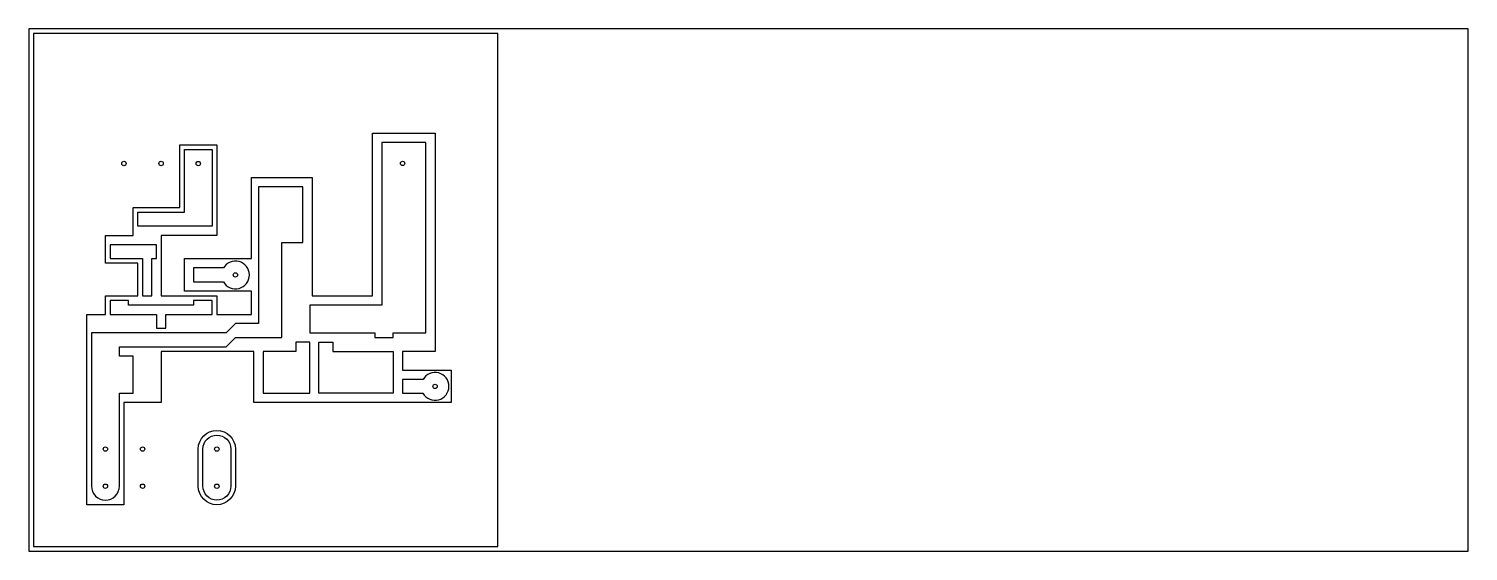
# Model space of a CAD drawing. Header units: inches. Extents: x 29.3 to 127.8, y 27.1 to 62.8.
import ezdxf

# ---------------------------------------------------------------- set-up
doc = ezdxf.new("R2010")
doc.units = ezdxf.units.IN
doc.header["$MEASUREMENT"] = 0

msp = doc.modelspace()

# ---------------------------------------------------------------- linework, layer by layer
at = {"lineweight": -3}
msp.add_lwpolyline([(29.349, 27.065), (127.803, 27.065), (127.803, 62.794), (29.349, 62.794)], close=True, dxfattribs=at)
for points in [[(29.666, 27.382), (61.428, 27.382), (61.428, 62.477), (29.666, 62.477)], [(41.894, 54.537), (41.894, 49.296), (36.812, 49.296), (36.812, 50.249), (39.988, 50.249), (39.988, 54.537)], [(48.563, 41.992), (53.01, 41.992), (53.01, 41.674), (54.28, 41.674), (54.28, 41.992), (56.503, 41.992), (56.503, 55.013), (53.486, 55.013), (53.486, 43.897), (48.563, 43.897)], [(34.907, 48.026), (34.907, 47.073), (37.13, 47.073), (37.13, 44.533), (37.765, 44.533), (37.765, 47.073), (38.083, 47.073), (38.083, 48.026)], [(38.083, 43.262), (38.083, 42.309), (38.718, 42.309), (38.718, 43.262), (41.894, 43.262), (41.894, 44.215), (40.623, 44.215), (40.623, 43.897), (36.177, 43.897), (36.177, 44.215), (34.907, 44.215), (34.907, 43.262)], [(43.482, 41.674)], [(48.563, 41.357), (47.61, 41.357), (47.61, 40.721), (45.387, 40.721), (45.387, 37.863), (48.563, 37.863)], [(54.28, 40.721), (54.28, 37.863), (49.198, 37.863), (49.198, 41.357), (50.151, 41.357), (50.151, 40.721)]]:
    msp.add_lwpolyline(points, close=True)
for points in [[(44.593, 43.262), (44.593, 44.85), (39.988, 44.85), (39.988, 47.073), (44.593, 47.073), (44.593, 52.631), (48.722, 52.631), (48.722, 44.533), (52.851, 44.533), (52.851, 55.648), (57.138, 55.648), (57.138, 40.721), (54.915, 40.721), (54.915, 39.451), (58.25, 39.451), (58.25, 37.224), (44.752, 37.224), (44.752, 40.721), (38.4, 40.721), (38.4, 37.228), (35.859, 37.228), (35.859, 30.241), (33.319, 30.241), (33.319, 43.262), (34.589, 43.262), (34.589, 44.533), (36.812, 44.533), (36.812, 46.756), (34.589, 46.756), (34.589, 48.661), (36.495, 48.661), (36.495, 50.567), (39.671, 50.567), (39.671, 54.854), (42.211, 54.854), (42.211, 48.661), (38.4, 48.661)], [(38.4, 48.661), (38.4, 44.533), (42.211, 44.533), (42.211, 43.262), (44.593, 43.262)]]:
    msp.add_lwpolyline(points)
for points in [[(33.64, 41.992), (33.64, 31.513, 1), (35.545, 31.513), (35.545, 37.863), (36.495, 37.863), (36.495, 40.404), (35.542, 40.404), (35.542, 41.039), (42.847, 41.039), (43.482, 41.674), (46.658, 41.674), (46.658, 48.185), (48.087, 48.185), (48.087, 51.996), (45.07, 51.996), (45.07, 42.627), (43.482, 42.627), (42.847, 41.992)], [(42.658, 46.438), (40.623, 46.438), (40.623, 45.485), (42.657, 45.485, 3.730764)], [(56.313, 38.816), (54.915, 38.816), (54.915, 37.863), (56.312, 37.863, 3.730764)], [(40.942, 34.053, -1), (43.482, 34.053), (43.482, 31.513, -1), (40.942, 31.513)], [(41.26, 34.053, -1), (43.165, 34.053), (43.165, 31.513, -1), (41.26, 31.513)]]:
    msp.add_lwpolyline(points, format="xyb", close=True)
for centre in [(35.859, 53.58), (38.401, 53.58), (40.941, 53.578), (54.914, 53.585), (43.482, 45.961), (57.138, 38.339), (34.591, 34.051), (37.131, 34.051), (42.211, 34.051), (34.591, 31.511), (37.131, 31.511), (42.211, 31.511)]:
    msp.add_circle(centre, 0.15)

doc.saveas('drawing.dxf')
